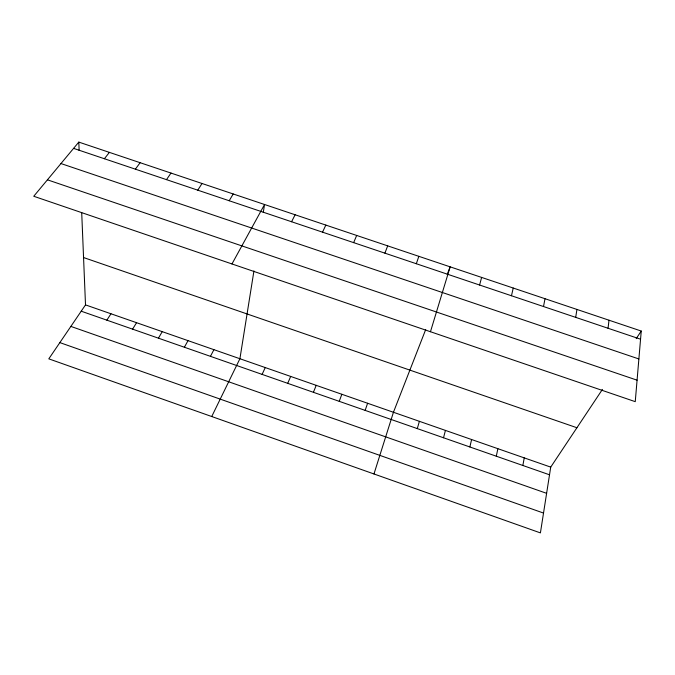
<?xml version="1.0" encoding="UTF-8"?>
<svg xmlns="http://www.w3.org/2000/svg" width="675" height="675" viewBox="0 0 675 675"><rect width="100%" height="100%" fill="white"/><g stroke="black" fill="none" stroke-linecap="round" stroke-linejoin="round"><path stroke-width="1.01" d="M641.25 331.045L635.251 401.659L33.75 196.265L78.806 142.104L641.25 331.045L636.204 338.631M608.048 328.261L609.01 320.212M575.699 317.368L576.931 309.437M602.421 389.407L550.724 467.117L540.413 532.896L48.803 358.847L85.506 304.889L81.709 212.633M253.935 270.945L239.912 358.729L211.731 416.534M263.275 212.49L264.549 204.5L231.972 263.95M522.855 465.488L524.247 457.878M543.51 306.534L545.003 298.713M496.302 456.207L497.872 448.681M511.473 295.751L513.236 288.039M469.859 446.968L471.606 439.526M443.517 437.771L445.441 430.405M479.596 285.027L481.621 277.417M417.293 428.608L419.394 421.318M430.464 331.729L450.157 266.853L447.213 274.396M373.967 473.977L393.441 412.265L425.689 329.586M365.15 410.392L367.597 403.253M416.315 263.731L418.846 256.331M339.23 401.338L341.854 394.276M384.902 253.159L387.686 245.869M313.419 392.318L316.212 385.341M353.649 242.637L356.678 235.448M287.719 383.341L290.68 376.431M262.111 374.397L265.241 367.563M322.54 232.166L325.823 225.079M291.583 221.746L295.11 214.768M210.448 356.349L213.916 349.667M184.385 347.245L188.021 340.639M158.439 338.183L162.236 331.644M229.196 200.745L233.212 193.97M132.587 329.155L136.561 322.692M197.767 190.173L202.028 183.499M106.853 320.161L110.978 313.774M166.489 179.643L170.994 173.07M135.371 169.172L140.122 162.7M104.406 158.743L109.392 152.373M73.592 148.373L640.558 339.204M60.961 163.553L638.879 358.957M47.427 179.82L637.073 380.177M83.557 257.538L576.914 427.739M85.506 304.889L550.724 467.117M81.211 311.2L549.517 474.795M70.867 326.413L546.615 493.324M59.856 342.605L543.518 513.059M78.806 142.104L79.152 150.517"/></g></svg>
